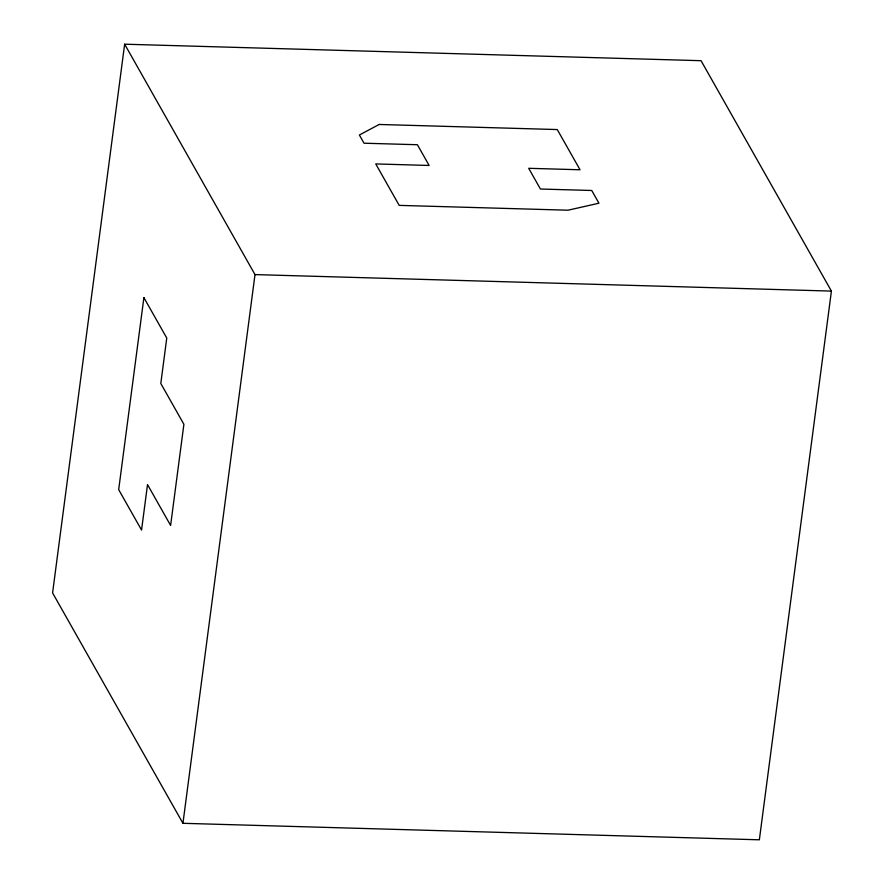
<?xml version="1.0" encoding="UTF-8"?>
<svg xmlns="http://www.w3.org/2000/svg" width="884" height="884" viewBox="0 0 884 884"><rect width="100%" height="100%" fill="white"/><g stroke="black" fill="none" stroke-linecap="round" stroke-linejoin="round"><path stroke-width="1.33" d="M124.644 44.2L52.587 592.91L182.944 823.302L759.356 839.8L831.413 291.09L701.056 60.698L124.644 44.2L255.001 274.592L182.944 823.302M255.001 274.592L831.413 291.09M143.893 297.621L118.677 489.637L141.55 530.046L147.517 484.609L170.612 525.439L183.894 424.298L160.8 383.479L166.767 338.042L143.893 297.621M379.17 124.467L359.379 135.009L364.02 143.208L417.403 144.733L429.127 165.463L375.744 163.927L399.192 205.375L568.058 210.204L598.943 203.209L591.75 190.491L540.422 189.021L528.698 168.303L580.026 169.772L557.274 129.561L379.17 124.467"/></g></svg>
